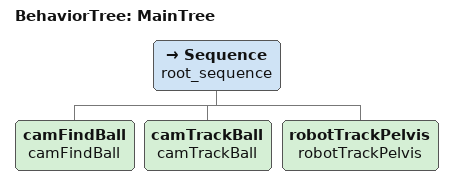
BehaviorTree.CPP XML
<root BTCPP_format="4" >
    <BehaviorTree ID="MainTree">
    <Sequence name="root_sequence">
        <camFindBall  name="camFindBall"/>
        <camTrackBall  name="camTrackBall"/>
        <robotTrackPelvis  name="robotTrackPelvis"/>
    </Sequence>
    </BehaviorTree>
</root>
